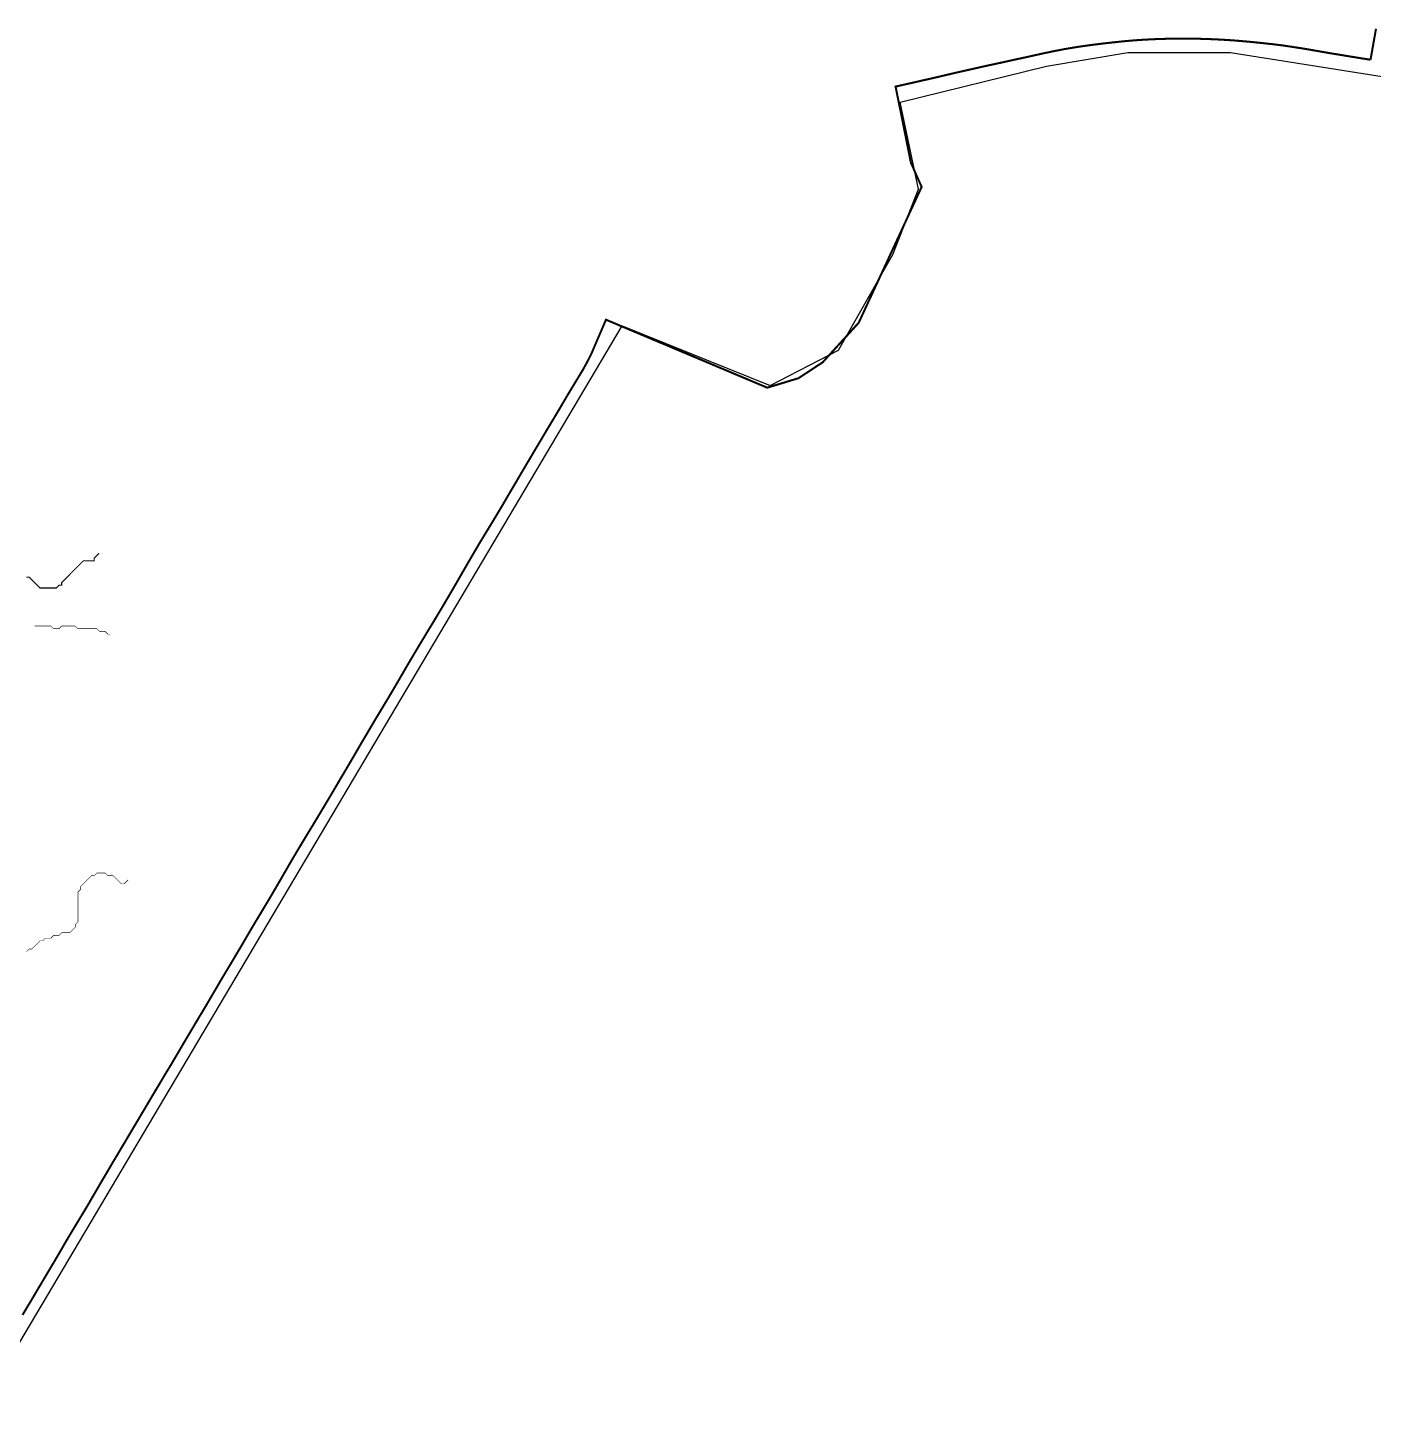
# Model space of a CAD drawing. Header units: metres. Extents: x 440276 to 476894, y 2561381 to 2578972.
# Drawn here: x 447137 to 449121, y 2565727 to 2567771 of the extents above; entities that cross this region are included whole.
import ezdxf

# ---------------------------------------------------------------- set-up
doc = ezdxf.new("R2010")
doc.units = ezdxf.units.M
doc.header["$LTSCALE"] = 8
for name, color, linetype in [('A_BUILT_2006', 252, 'Continuous'), ('A_MAIN_PIPE', 5, 'Continuous'), ('A_STREAMS', 5, 'Continuous')]:
    doc.layers.add(name, color=color, linetype=linetype)

msp = doc.modelspace()

# ---------------------------------------------------------------- linework, layer by layer
at = {"layer": 'A_BUILT_2006', "color": 252}
msp.add_lwpolyline([(447061.6, 2565726.9), (448013.4, 2567331.6), (448231.6, 2567243.7), (448332.3, 2567295.5), (448412.2, 2567436.6), (448449.9, 2567533.1), (448423.2, 2567661.3), (448638.9, 2567714.4), (448758.5, 2567734.5), (448909.9, 2567734.5), (449242.5, 2567681.7)], dxfattribs=at)
at = {"layer": 'A_MAIN_PIPE', "color": 5, "const_width": 3}
for points in [[(449124.6, 2567769.4), (449116.5, 2567723.7)], [(449116.5, 2567723.7), (449108.5, 2567725), (449099.7, 2567726.4), (449092.4, 2567727.6), (449084.4, 2567728.9), (449076.5, 2567730.2), (449068.5, 2567731.5), (449060.4, 2567732.8), (449045.9, 2567735.3), (449031, 2567737.9), (449016.4, 2567740.4), (449005.8, 2567742), (448998.8, 2567743.1), (448987.2, 2567744.8), (448973, 2567746.6), (448966.2, 2567747.3), (448959.2, 2567748.1), (448952.3, 2567748.8), (448945.4, 2567749.5), (448938.5, 2567750.2), (448931.6, 2567750.8), (448924.7, 2567751.4), (448921.2, 2567751.7), (448911, 2567752.5), (448903.1, 2567753), (448897.2, 2567753.3), (448890.3, 2567753.7), (448883, 2567754), (448876.5, 2567754.3), (448868.3, 2567754.5), (448862.7, 2567754.7), (448855.8, 2567754.8), (448850.5, 2567754.9), (448842, 2567755), (448834.3, 2567755), (448828.3, 2567754.9), (448821.4, 2567754.8), (448814.5, 2567754.6), (448795.9, 2567754), (448781.2, 2567753.2), (448769.2, 2567752.4), (448751.9, 2567750.9), (448731.3, 2567748.7), (448722.5, 2567747.7), (448707.8, 2567745.9), (448693.2, 2567743.9), (448681.1, 2567742.1), (448664.2, 2567739.2), (448649.7, 2567736.4), (448635.3, 2567733.4), (448620.8, 2567730.2), (448608.8, 2567727.5), (448596.7, 2567724.9), (448585.3, 2567722.4), (448572.6, 2567719.6), (448560.5, 2567717), (448544.4, 2567713.5), (448536.5, 2567711.7), (448524.6, 2567709), (448512.2, 2567706.2), (448500.5, 2567703.5), (448488.5, 2567700.7), (448475.4, 2567697.6), (448464.5, 2567695.1), (448452.4, 2567692.4), (448440.4, 2567689.6), (448433.5, 2567688.1), (448416.3, 2567684.2), (448438.9, 2567571.9), (448454.7, 2567536.2), (448361.9, 2567336), (448308.8, 2567277.7), (448273.2, 2567254.3), (448227.1, 2567240.3), (447989.3, 2567340.5), (447973.8, 2567304.4), (447969.8, 2567295.1), (447968.6, 2567292.2), (447967.2, 2567289.1), (447965.6, 2567285.9), (447964.1, 2567282.9), (447961.9, 2567278.8), (447961, 2567277.1), (447959.5, 2567274.3), (447957.9, 2567271.5), (447956.4, 2567268.7), (447954.7, 2567265.7), (447948.2, 2567255), (447943.3, 2567246.9), (447935.5, 2567234.1), (447929.3, 2567223.6), (447923.1, 2567213), (447919.2, 2567206.4), (447910.5, 2567191.9), (447904.2, 2567181.4), (447896.1, 2567167.8), (447891.7, 2567160.3), (447885.4, 2567149.8), (447879.2, 2567139.3), (447873.7, 2567130.1), (447866.7, 2567118.2), (447860.5, 2567107.6), (447854.3, 2567097), (447850.5, 2567090.6), (447848.1, 2567086.6), (447841.9, 2567075.9), (447835.7, 2567065.3), (447827.1, 2567050.9), (447823, 2567044.1), (447820.3, 2567039.7), (447816.6, 2567033.6), (447810.2, 2567023.2), (447802.6, 2567010.6), (447797.7, 2567002.3), (447791.5, 2566991.7), (447785.4, 2566981.2), (447778.1, 2566968.6), (447773.1, 2566959.9), (447771.4, 2566956.9), (447767, 2566949.3), (447760.8, 2566938.7), (447754.6, 2566928.1), (447748.4, 2566917.6), (447742, 2566906.9), (447735.1, 2566895.3), (447729.3, 2566885.9), (447723.9, 2566876.9), (447716.8, 2566865.1), (447716.6, 2566864.9), (447710.4, 2566854.4), (447704.1, 2566843.9), (447698.8, 2566834.9), (447691.7, 2566822.8), (447689.6, 2566819.1), (447685.6, 2566812.2), (447679.4, 2566801.6), (447673.2, 2566791), (447669.9, 2566785.5), (447667.9, 2566782.1), (447660.5, 2566769.9), (447654.2, 2566759.4), (447649.3, 2566751.3), (447641.7, 2566738.4), (447635.5, 2566727.9), (447628, 2566715.2), (447623.1, 2566706.7), (447616.9, 2566696.1), (447610.7, 2566685.5), (447606.6, 2566678.6), (447606.3, 2566678), (447598.2, 2566664.4), (447592, 2566653.8), (447585.8, 2566643.2), (447578.9, 2566631.7), (447573.2, 2566622.1), (447566.9, 2566611.6), (447563.6, 2566606.1), (447560.6, 2566601.1), (447557.1, 2566595.3), (447547.8, 2566580.1), (447541.5, 2566569.6), (447535.4, 2566559.5), (447533.3, 2566555.9), (447529, 2566548.7), (447522.8, 2566538.1), (447513.8, 2566522.5), (447510.6, 2566516.9), (447504.4, 2566506.3), (447498.2, 2566495.6), (447498.1, 2566495.5), (447494.7, 2566489.7), (447493.1, 2566487), (447485.6, 2566474.5), (447479.3, 2566464), (447477.8, 2566461.5), (447470.8, 2566449.9), (447466.7, 2566443), (447460.5, 2566432.4), (447455.8, 2566424.4), (447454.4, 2566421.9), (447449.4, 2566413.3), (447448.1, 2566411.3), (447444, 2566404.3), (447435.6, 2566390.2), (447435.5, 2566390.1), (447429.2, 2566379.6), (447421.4, 2566366.6), (447416.8, 2566358.6), (447410.6, 2566348), (447404.4, 2566337.4), (447401.2, 2566331.9), (447392.8, 2566317.9), (447391.8, 2566316.3), (447385.5, 2566305.7), (447378.6, 2566294.1), (447377.8, 2566292.7), (447373, 2566284.7), (447366.8, 2566274.2), (447360.6, 2566263.6), (447357.5, 2566258.3), (447355.4, 2566254.8), (447348.1, 2566242.4), (447341.7, 2566231.9), (447336.4, 2566223), (447329.2, 2566210.9), (447322.9, 2566200.4), (447317.2, 2566190.8), (447310.4, 2566179.3), (447304.1, 2566168.7), (447297.9, 2566158.2), (447294.1, 2566151.9), (447285.3, 2566137.1), (447279.1, 2566126.6), (447271.3, 2566113.5), (447269, 2566109.6), (447266.5, 2566105.5), (447264.2, 2566101.6), (447260.3, 2566095), (447254.1, 2566084.4), (447244.8, 2566068.7), (447241.7, 2566063.3), (447235.5, 2566052.7), (447229.3, 2566042.1), (447226.7, 2566037.5), (447223.1, 2566031.5), (447217.1, 2566021.5), (447210.4, 2566010.4), (447204.3, 2566000.4), (447204, 2565999.9), (447198.3, 2565990.4), (447192.7, 2565980.9), (447191.6, 2565979), (447185.5, 2565968.4), (447179.7, 2565958.5), (447174.2, 2565949.1), (447173, 2565947.1), (447166.7, 2565936.6), (447160.5, 2565926.1), (447154.2, 2565915.5), (447148, 2565905), (447140.7, 2565892.7), (447135.4, 2565883.9), (447129.1, 2565873.3)]]:
    msp.add_lwpolyline(points, dxfattribs=at)
at = {"layer": 'A_STREAMS', "color": 5}
for points, const_width in [([(447242.1, 2566996.3), (447238.8, 2566993.1), (447234.8, 2566989.1), (447234.8, 2566985.1), (447230.8, 2566985.1), (447226.8, 2566985.1), (447222.8, 2566985.1), (447218.8, 2566985.1), (447214.8, 2566981.1), (447210.8, 2566977.1), (447206.8, 2566973.1), (447202.8, 2566969.1), (447198.8, 2566965), (447194.8, 2566961), (447190.8, 2566957), (447186.8, 2566953), (447186.8, 2566949), (447182.8, 2566949), (447178.8, 2566945), (447174.8, 2566945), (447170.8, 2566945), (447166.8, 2566945), (447162.8, 2566945), (447158.8, 2566945), (447154.8, 2566945), (447150.8, 2566949), (447146.8, 2566953), (447142.8, 2566957), (447138.8, 2566961), (447134.8, 2566961)], 1.6), ([(447258.8, 2566877), (447254.8, 2566877), (447250.8, 2566881), (447246.8, 2566881), (447242.8, 2566881), (447238.8, 2566885), (447234.8, 2566885), (447230.8, 2566885), (447226.8, 2566885), (447222.8, 2566885), (447218.8, 2566885), (447214.8, 2566885), (447210.8, 2566885), (447206.8, 2566889), (447202.8, 2566889), (447198.8, 2566889), (447194.8, 2566889), (447190.8, 2566889), (447186.8, 2566889), (447182.8, 2566885), (447178.8, 2566885), (447174.8, 2566885), (447170.8, 2566889), (447166.8, 2566889), (447162.8, 2566889), (447158.8, 2566889), (447154.8, 2566889), (447150.8, 2566889), (447146.8, 2566889)], 0.8), ([(447284.6, 2566514.6), (447282.8, 2566512.8), (447278.8, 2566508.8), (447274.8, 2566508.8), (447270.8, 2566512.8), (447266.8, 2566516.8), (447262.8, 2566520.9), (447258.8, 2566520.9), (447254.8, 2566520.9), (447250.8, 2566524.9), (447246.8, 2566524.9), (447242.8, 2566524.9), (447238.8, 2566524.9), (447234.8, 2566520.9), (447230.8, 2566520.9), (447226.8, 2566516.8), (447222.8, 2566512.8), (447218.8, 2566508.8), (447214.8, 2566504.8), (447214.8, 2566500.8), (447210.8, 2566496.8), (447210.8, 2566492.8), (447210.8, 2566488.8), (447210.8, 2566484.8), (447210.8, 2566480.8), (447210.8, 2566476.8), (447210.8, 2566472.8), (447210.8, 2566468.8), (447210.8, 2566464.8), (447210.8, 2566460.8), (447210.8, 2566456.8), (447210.8, 2566452.8), (447206.8, 2566448.8), (447206.8, 2566444.8), (447202.8, 2566440.8), (447198.8, 2566436.8), (447194.8, 2566436.8), (447190.8, 2566436.8), (447186.8, 2566436.8), (447182.8, 2566432.8), (447178.8, 2566432.8), (447174.8, 2566432.8), (447170.8, 2566428.8), (447166.8, 2566428.8), (447162.8, 2566428.8), (447158.8, 2566424.8), (447154.8, 2566424.8), (447150.8, 2566420.8), (447146.8, 2566416.8), (447142.8, 2566412.8), (447138.8, 2566412.8), (447134.8, 2566408.8)], 0.8)]:
    msp.add_lwpolyline(points, dxfattribs=dict(at, const_width=const_width))

doc.saveas('drawing.dxf')
